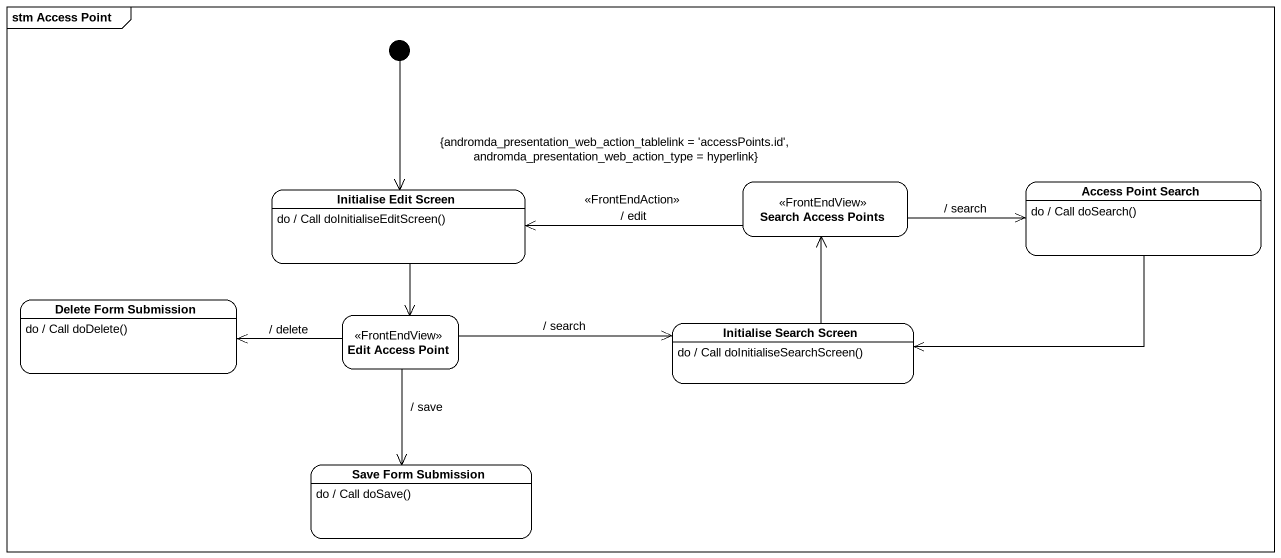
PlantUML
@startuml
mainframe stm Access Point
hide empty description
state "Initialise Edit Screen" as Initialise_Edit_Screen
Initialise_Edit_Screen : do / Call doInitialiseEditScreen()
state "Search Access Points" as Search_Access_Points <<FrontEndView>>
state "Access Point Search" as Access_Point_Search
Access_Point_Search : do / Call doSearch()
state "Delete Form Submission" as Delete_Form_Submission
Delete_Form_Submission : do / Call doDelete()
state "Edit Access Point" as Edit_Access_Point <<FrontEndView>>
state "Initialise Search Screen" as Initialise_Search_Screen
Initialise_Search_Screen : do / Call doInitialiseSearchScreen()
state "Save Form Submission" as Save_Form_Submission
Save_Form_Submission : do / Call doSave()
[*] --> Initialise_Edit_Screen
Initialise_Edit_Screen --> Edit_Access_Point
Search_Access_Points -left-> Initialise_Edit_Screen : {andromda_presentation_web_action_tablelink = 'accessPoints.id', andromda_presentation_web_action_type = hyperlink}\n<<FrontEndAction>>\n/ edit
Search_Access_Points -right-> Access_Point_Search : / search
Access_Point_Search -left-> Initialise_Search_Screen
Edit_Access_Point -left-> Delete_Form_Submission : / delete
Edit_Access_Point -right-> Initialise_Search_Screen : / search
Edit_Access_Point --> Save_Form_Submission : / save
Initialise_Search_Screen -up-> Search_Access_Points
@enduml
